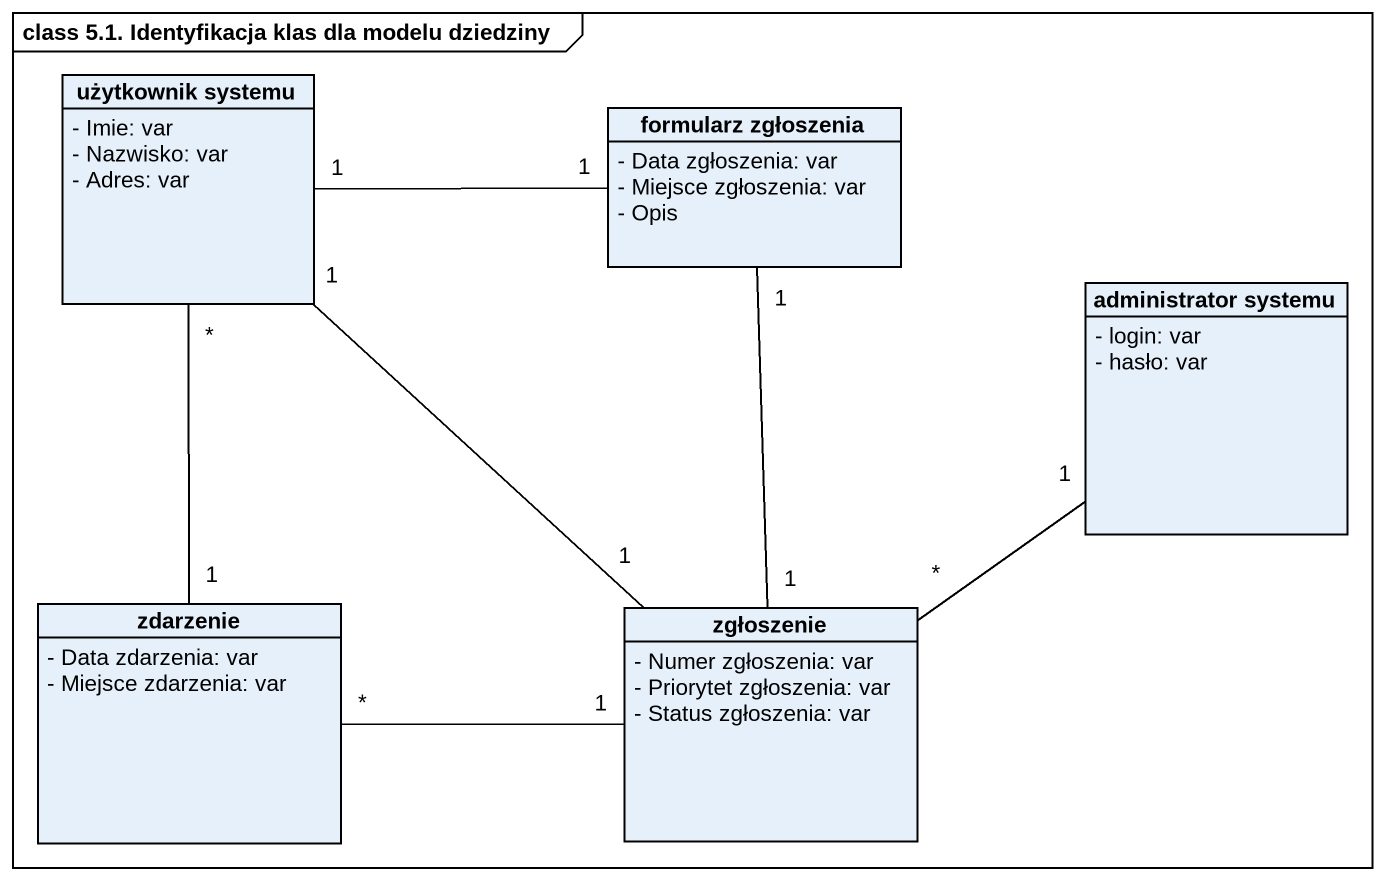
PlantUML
@startuml
mainframe class 5.1. Identyfikacja klas dla modelu dziedziny
hide circle
hide empty members
skinparam classAttributeIconSize 0
class "użytkownik systemu" as użytkownik_systemu {
  - Imie: var
  - Nazwisko: var
  - Adres: var
}
class "formularz zgłoszenia" as formularz_zgłoszenia {
  - Data zgłoszenia: var
  - Miejsce zgłoszenia: var
  - Opis
}
class "administrator systemu" as administrator_systemu {
  - login: var
  - hasło: var
}
class zdarzenie {
  - Data zdarzenia: var
  - Miejsce zdarzenia: var
}
class zgłoszenie {
  - Numer zgłoszenia: var
  - Priorytet zgłoszenia: var
  - Status zgłoszenia: var
}
użytkownik_systemu "1" -right- "1" formularz_zgłoszenia
użytkownik_systemu "1" -- "1" zgłoszenie
formularz_zgłoszenia "1" -- "1" zgłoszenie
administrator_systemu "1" -- "*" zgłoszenie
zdarzenie "1" -up- "*" użytkownik_systemu
zdarzenie "*" -right- "1" zgłoszenie
@enduml
